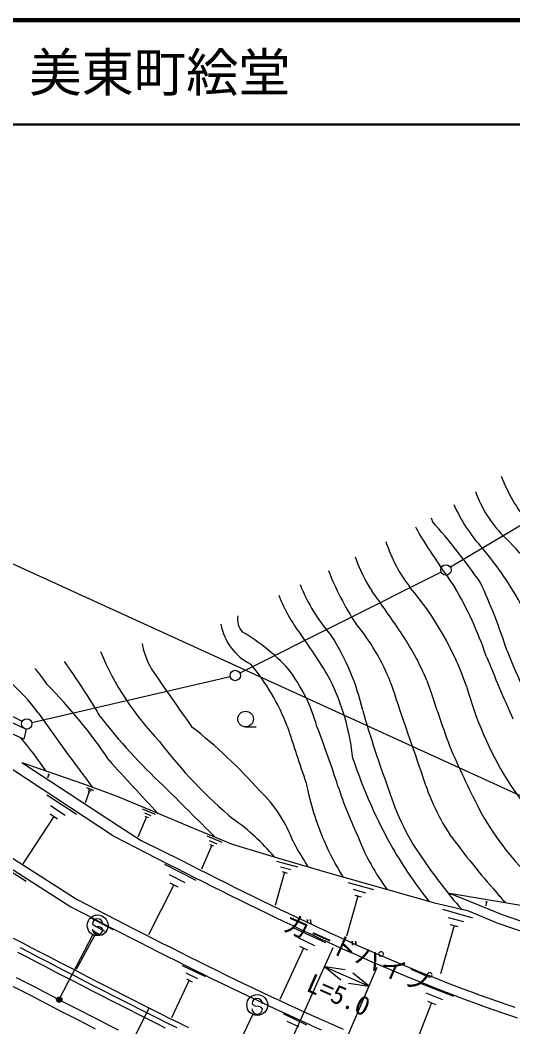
# Model space of a CAD drawing. Units: millimetres, scale not verified. Extents: x 40000 to 680000, y 20000 to 380000.
# Drawn here: x 444150 to 491303, y 283638 to 380000 of the extents above; entities that cross this region are included whole.
import ezdxf
from ezdxf.enums import TextEntityAlignment as Align

# ---------------------------------------------------------------- set-up
doc = ezdxf.new("R2010")
doc.units = ezdxf.units.MM
doc.header["$LTSCALE"] = 1000
doc.header["$PDMODE"] = 32
doc.header["$PDSIZE"] = 500
for name, color, linetype, lineweight in [('M-BGD', 7, 'Continuous', 25), ('M-STR-STRC', 7, 'Continuous', 25), ('M-TTL', 2, 'Continuous', 140), ('M-TTL-LINE', 7, 'Continuous', 50)]:
    doc.layers.add(name, color=color, linetype=linetype, lineweight=lineweight)
doc.layers.add('M-TTL-TXT', color=7, linetype='Continuous')
doc.styles.add('@ＭＳ ゴシック', font='')
doc.styles.add('ＭＳ ゴシック', font='')
doc.styles.get('@ＭＳ ゴシック').set_extended_font_data('@MS Gothic')
doc.styles.get('ＭＳ ゴシック').set_extended_font_data('MS Gothic')

msp = doc.modelspace()

# ---------------------------------------------------------------- linework, layer by layer
at = {"layer": 'M-BGD'}
for p, q in [((497911, 303078), (405896, 345055)), ((505156, 339465), (485326, 327627)), ((484449, 327147), (465181, 317492)), ((444337, 312867), (422958, 324012)), ((464247, 317155), (445268, 312749)), ((465727, 312352), (466727, 312352)), ((446883, 307818), (446754, 307453)), ((446792, 307850), (446974, 307786)), ((450505, 306541), (451171, 306306)), ((446714, 305849), (449545, 303985)), ((450744, 306157), (450368, 305092)), ((450624, 306349), (450957, 306232)), ((450661, 306187), (450827, 306128)), ((447049, 304817), (448464, 303885)), ((447384, 303785), (444401, 299255)), ((447030, 304018), (447738, 303552)), ((456243, 303748), (455424, 301790)), ((455836, 304493), (457059, 303981)), ((456039, 304120), (456651, 303864)), ((456090, 303811), (456396, 303684)), ((462006, 301912), (463448, 301309)), ((462486, 301033), (461520, 298725)), ((462246, 301473), (462967, 301171)), ((462305, 301109), (462666, 300958)), ((442423, 299047), (444730, 297599)), ((457966, 299197), (460960, 297680)), ((468690, 299508), (470680, 298947)), ((469075, 298970), (470070, 298689)), ((458411, 298219), (459908, 297460)), ((469460, 298431), (468563, 295247)), ((469212, 298502), (469709, 298361)), ((458856, 297241), (456429, 292450)), ((458482, 297430), (459230, 297051)), ((475549, 297461), (477953, 296783)), ((476014, 296810), (477216, 296472)), ((476480, 296160), (475395, 292313)), ((476179, 296245), (476780, 296075)), ((484560, 294903), (487451, 294088)), ((488689, 295640), (488889, 295605)), ((488789, 295622), (488719, 295223)), ((450810, 294147), (453020, 292951)), ((485120, 294121), (486565, 293714)), ((451123, 293406), (452228, 292808)), ((470314, 293126), (473386, 291699)), ((485680, 293339), (484376, 288714)), ((485318, 293441), (486041, 293237)), ((451436, 292665), (449523, 289128)), ((451160, 292814), (451713, 292515)), ((470797, 292155), (472333, 291441)), ((471279, 291184), (468996, 286268)), ((469020, 279982), (474121, 291220)), ((470895, 291362), (471663, 291005)), ((459648, 289521), (461884, 288455)), ((473294, 289399), (477536, 287522)), ((475270, 289091), (473294, 289399)), ((473294, 289399), (474852, 288144)), ((473450, 278022), (478327, 289359)), ((459994, 288807), (461112, 288274)), ((460060, 288227), (460619, 287961)), ((477536, 287522), (475979, 288777)), ((460340, 288094), (458634, 284517)), ((475560, 287830), (477536, 287522)), ((482444, 287831), (485615, 286588)), ((482988, 286886), (484573, 286265)), ((450758, 274003), (456502, 285441)), ((483532, 285941), (481544, 280868)), ((483136, 286096), (483928, 285786)), ((469330, 284905), (471561, 283841)), ((469675, 284193), (470791, 283661))]:
    msp.add_line(p, q, dxfattribs=at)
for points in [[(444500, 311191), (443566, 311583), (435509, 315378), (428034, 319045), (419333, 321062), (412292, 322284), (401153, 323716), (388433, 324553)], [(428371, 319993), (435943, 316280), (444733, 312138), (444500, 311191)], [(491737, 284476), (491192, 284659), (490352, 284946), (489523, 285235), (488694, 285530), (487864, 285830), (487033, 286136), (486201, 286448), (485369, 286765), (484537, 287087), (483703, 287415), (482869, 287747), (482034, 288085), (481199, 288428), (480363, 288775), (479526, 289127), (478688, 289484), (477852, 289845), (477012, 290212), (476170, 290583), (475329, 290958), (474487, 291337), (473645, 291721), (472801, 292108), (471957, 292499), (471112, 292895), (470265, 293294), (469418, 293697), (468569, 294103), (467720, 294513), (466869, 294926), (466017, 295343), (465164, 295762), (464309, 296185), (463453, 296611), (462597, 297040), (461738, 297472), (460878, 297906), (460016, 298343), (459153, 298783), (458289, 299225), (453089, 301891), (440626, 310097)], [(444298, 308942), (453569, 302887), (455733, 301471), (459562, 299584), (460424, 299145), (461284, 298709), (462143, 298275), (463000, 297844), (463855, 297416), (464709, 296991), (465562, 296569), (466413, 296151), (467263, 295735), (468112, 295323), (468959, 294914), (469805, 294509), (470650, 294107), (471494, 293709), (472337, 293315), (473178, 292925), (474019, 292539), (474858, 292157), (475697, 291780), (476534, 291406), (477374, 291036), (478210, 290671), (479043, 290312), (479877, 289956), (480710, 289605), (481542, 289259), (482374, 288918), (483204, 288582), (484034, 288251), (484864, 287926), (485692, 287605), (486520, 287290), (487346, 286980), (488172, 286676), (488998, 286377), (489822, 286084), (490646, 285797), (491481, 285511)], [(444298, 308942), (450124, 306934), (453342, 305753), (456945, 304238), (460732, 302666), (464429, 301115), (468794, 299831), (473334, 298476), (483811, 295516), (486951, 294767), (489873, 293576), (494063, 292126), (495998, 291487), (505089, 289194), (508259, 288309), (511309, 287305), (520914, 284772), (522452, 284560)], [(432849, 306519), (449600, 295814), (455098, 292994), (455972, 292547), (456845, 292103), (457717, 291661), (458588, 291220), (459458, 290783), (460328, 290348), (461197, 289915), (462066, 289485), (462934, 289058), (463802, 288633), (464670, 288212), (465537, 287794), (466404, 287379), (467270, 286967), (468137, 286558), (469003, 286153), (469869, 285752), (470735, 285354), (471600, 284960), (472466, 284571), (473332, 284185), (474199, 283802), (475065, 283424)], [(433240, 305201), (448988, 295137), (450307, 294452), (451186, 293996), (452065, 293542), (452937, 293093), (453813, 292642), (454688, 292193), (455563, 291746), (456437, 291301), (457310, 290858), (458183, 290417), (459055, 289978), (459926, 289542), (460797, 289109), (461668, 288678), (462538, 288250), (463408, 287824), (464278, 287402), (465147, 286983), (466016, 286566), (466885, 286153), (467754, 285744), (468623, 285337), (469492, 284935), (470360, 284536), (471229, 284141), (472098, 283749), (472967, 283362)], [(485233, 296448), (487227, 295627), (490191, 294418), (494352, 292979), (496249, 292352), (505320, 290064), (508521, 289171), (511565, 288169), (521091, 285656), (522575, 285451)], [(485233, 296448), (492463, 295210), (496065, 294535), (501177, 293965), (504963, 293705), (506653, 293702), (508499, 293104), (510508, 292515), (512618, 292106), (517087, 291296), (522040, 290600), (523016, 290459)], [(443487, 292139), (444373, 291677), (445259, 291216), (446143, 290755), (447027, 290296), (447911, 289837), (448794, 289380), (449676, 288923), (450555, 288470), (451437, 288016), (452318, 287564), (453199, 287114), (454081, 286665), (454962, 286218), (455843, 285773), (456724, 285330), (457604, 284890), (458485, 284451), (459367, 284015), (460248, 283581)], [(444142, 291234), (445028, 290773), (445912, 290312), (446797, 289852), (447680, 289393), (448564, 288936), (449447, 288479), (450326, 288025), (451208, 287572), (452090, 287119), (452972, 286668), (453854, 286219), (454736, 285772), (455618, 285327), (456499, 284883), (457381, 284442), (458263, 284003), (459145, 283566)], [(443911, 290790), (444796, 290329), (445681, 289868), (446566, 289409), (447450, 288950), (448334, 288492), (449217, 288035), (450097, 287581), (450980, 287127), (451862, 286674), (452745, 286223), (453627, 285774), (454510, 285326), (455393, 284880), (456275, 284436), (457158, 283995), (458041, 283555)], [(443911, 290790), (444796, 290329), (445681, 289868), (446566, 289409), (447450, 288950), (448334, 288492), (449217, 288035), (450097, 287581), (450980, 287127), (451862, 286674), (452745, 286223), (453627, 285774), (454510, 285326), (455393, 284880), (456275, 284436), (457158, 283995), (458041, 283555)], [(443780, 288378), (444666, 287917), (445551, 287457), (446436, 286997), (447322, 286538), (448207, 286081), (449090, 285625), (449975, 285170), (450860, 284716), (451745, 284263), (452631, 283812), (453516, 283363)], [(443364, 287580), (444250, 287119), (445136, 286658), (446022, 286198), (446907, 285739), (447793, 285281), (448678, 284825), (449563, 284369), (450450, 283915), (451336, 283462)]]:
    msp.add_lwpolyline(points, dxfattribs=at)
for centre, radius in [((484896, 327371), 500), ((464734, 317268), 500), ((465727, 313102), 750), ((444781, 312636), 500)]:
    msp.add_circle(centre, radius, dxfattribs=at)
for centre, radius, start, end in [((507667, 343465), 18889, 202.14883, 217.84175), ((498611, 338771), 11564, 199.66026, 224.63683), ((499247, 339516), 14798, 203.35108, 222.8195), ((496127, 338361), 15706, 205.86322, 208.88344), ((505985, 339753), 23680, 198.20459, 199.10215), ((437839, 291298), 61252, 34.72979, 41.64794), ((548681, 371495), 77813, 211.55529, 215.99725), ((473613, 313176), 24216, 29.49886, 46.17268), ((492775, 334463), 14309, 197.81551, 217.94416), ((491285, 333973), 15996, 199.57825, 212.51825), ((463755, 308662), 32242, 28.06209, 40.16666), ((498512, 336924), 26651, 201.10476, 213.39614), ((486372, 332018), 16561, 201.39651, 221.2862), ((453095, 306842), 37720, 19.01853, 30.10325), ((507671, 306541), 19874, 220.69102, 220.69102), ((438315, 302944), 55017, 17.63982, 24.998), ((483217, 330495), 15347, 201.17373, 217.33142), ((366606, 244607), 137429, 34.00343, 35.99422), ((459157, 306698), 29300, 19.0521, 40.33869), ((466767, 322668), 1823, 170.15181, 222.84021), ((468597, 323123), 5320, 190.28486, 243.52859), ((460491, 309117), 20525, 21.36029, 39.79573), ((455902, 305114), 18893, 42.60121, 59.71256), ((424411, 287672), 57403, 30.57113, 35.72243), ((455224, 309043), 22248, 12.66489, 32.78771), ((457220, 305735), 28124, 23.15673, 34.00343), ((462558, 321420), 6812, 189.16665, 214.43919), ((430947, 302614), 18601, 36.60666, 62.53157), ((477717, 330429), 28073, 202.74404, 223.9097), ((674871, 394439), 200773, 202.02906, 203.89243), ((558885, 346959), 73421, 201.86427, 208.20623), ((394344, 279774), 66551, 30.28922, 35.69737), ((449255, 304394), 21980, 21.43224, 39.45486), ((428506, 303802), 22165, 34.67799, 39.67055), ((771117, 533005), 380947, 214.43919, 215.39815), ((456876, 308029), 16271, 15.52904, 37.35982), ((411622, 281734), 49351, 33.79065, 44.64482), ((453168, 306859), 22963, 6.16969, 25.84109), ((828566, 431350), 367345, 198.20371, 199.61449), ((766798, 411258), 299032, 198.41501, 199.68592), ((521754, 326041), 36246, 195.65061, 211.1927), ((644253, 452647), 242192, 215.00728, 217.08918), ((494726, 346480), 54221, 217.67514, 227.11337), ((578467, 343129), 105654, 196.04845, 200.35342), ((429433, 272692), 50425, 41.6942, 51.83813), ((676876, 378207), 217354, 197.61685, 199.12729), ((382311, 277331), 96811, 17.65188, 21.22862), ((414513, 286572), 38662, 33.92693, 39.76926), ((492305, 336986), 43466, 216.78129, 230.39239), ((569523, 346441), 91613, 203.08158, 207.22778), ((521203, 324267), 47610, 198.28882, 209.6564), ((895009, 711685), 598082, 222.29828, 222.96309), ((504715, 314502), 23100, 196.25383, 212.60597), ((8308910, 8184377), 11121893, 225.09668, 225.13284), ((498994, 312459), 28013, 191.26297, 203.17474), ((513688, 319398), 41137, 197.99753, 205.42415), ((535450, 336838), 53596, 213.48383, 223.83387), ((458220, 296935), 12847, 19.93283, 46.36111), ((501552, 313112), 23143, 196.90866, 215.9023), ((511009, 316704), 25980, 207.9548, 226.08233), ((452691, 286780), 20523, 39.85927, 54.54829), ((495436, 308978), 20241, 200.9619, 216.99221), ((550740, 350357), 81372, 216.41267, 221.43544), ((529830, 334834), 68321, 209.38041, 211.66411), ((494392, 310313), 22938, 202.7713, 212.48592), ((512912, 319610), 38101, 209.73845, 218.93047), ((524896, 328238), 50942, 214.28608, 220.86899), ((506280, 309870), 21267, 218.92857, 222.38165)]:
    msp.add_arc(centre, radius, start, end, dxfattribs=at)
at = {"layer": 'M-STR-STRC'}
for p, q in [((451167, 293360), (451068, 293478)), ((451412, 293221), (451167, 293360)), ((451713, 293219), (451412, 293221)), ((451958, 293107), (451713, 293219)), ((452064, 292970), (451958, 293107)), ((447963, 286376), (451108, 292461)), ((466441, 285743), (466342, 285861)), ((466686, 285604), (466441, 285743)), ((466987, 285601), (466686, 285604)), ((467232, 285489), (466987, 285601)), ((467338, 285353), (467232, 285489)), ((463487, 278634), (466414, 284828))]:
    msp.add_line(p, q, dxfattribs=at)
for centre, radius in [((451567, 293349), 1000), ((447894, 286242), 150), ((447894, 286242), 120), ((447894, 286242), 90), ((447894, 286242), 60), ((447894, 286242), 30), ((466841, 285732), 1000)]:
    msp.add_circle(centre, radius, dxfattribs=at)
for centre, start, end in [((451568, 293474), 359.55488, 179.55488), ((451564, 292974), 179.55488, 359.55488), ((466842, 285857), 359.55488, 179.55488), ((466838, 285357), 179.55488, 359.55488)]:
    msp.add_arc(centre, 500, start, end, dxfattribs=at)
msp.add_point((447894, 286242), dxfattribs=at)
at = {"layer": 'M-TTL'}
msp.add_line((680000, 380000), (40000, 380000), dxfattribs=at)
at = {"layer": 'M-TTL-LINE'}
msp.add_line((40000, 370000), (680000, 370000), dxfattribs=at)

# ---------------------------------------------------------------- texts
at = {"layer": 'M-BGD', "style": 'ＭＳ ゴシック'}
msp.add_text('ガ－ドパイプ', height=1833, rotation=336.13, dxfattribs=at).set_placement((475820, 289375), align=Align.BOTTOM_CENTER)
at = {"layer": 'M-BGD', "style": '@ＭＳ ゴシック'}
msp.add_text('L=5.0', height=1833, rotation=336.13, dxfattribs=at).set_placement((475011, 287546), align=Align.TOP_CENTER)
at = {"layer": 'M-TTL-TXT', "style": 'ＭＳ ゴシック'}
msp.add_text('美祢市美東町赤\u3000美東町絵堂', height=3666, dxfattribs=at).set_placement((405024, 375000), align=Align.MIDDLE_LEFT)

doc.saveas('drawing.dxf')
